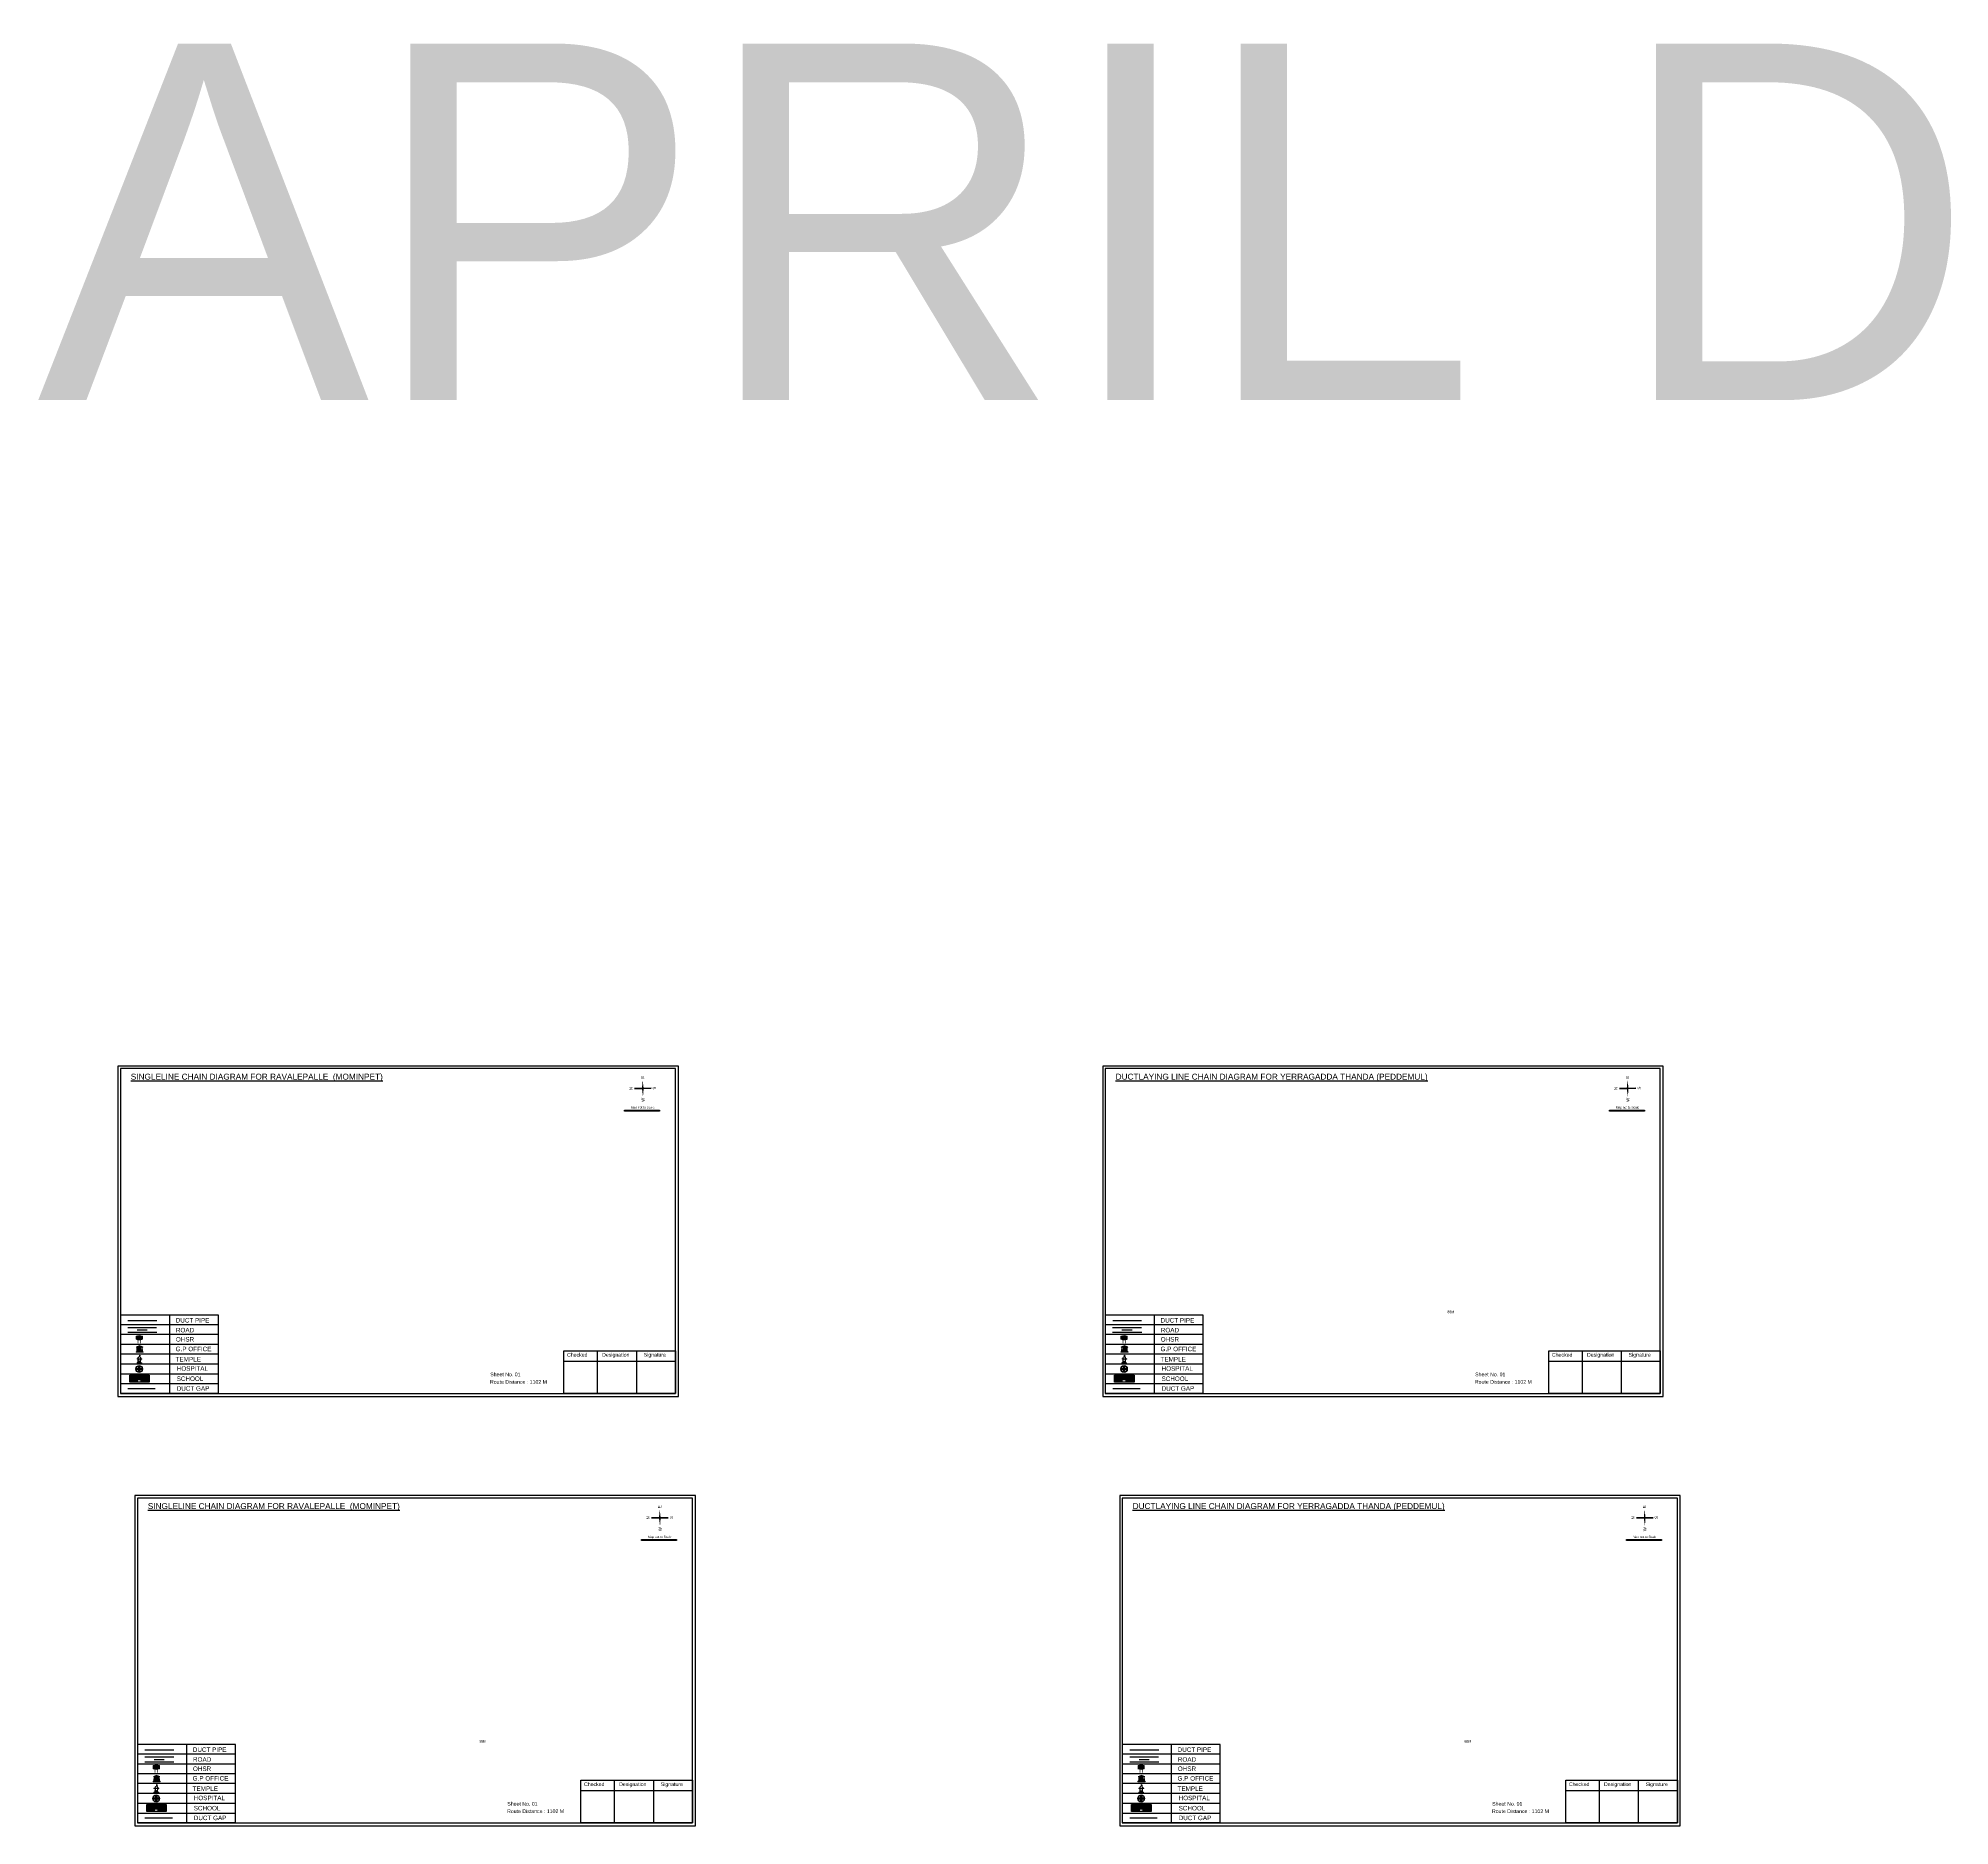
# Model space of a CAD drawing. Header units: inches. Extents: x -117 to 51867, y -12715 to 3423.
# Drawn here: x -117 to 2919, y -9499 to -6661 of the extents above; entities that cross this region are included whole.
import ezdxf

# ---------------------------------------------------------------- set-up
doc = ezdxf.new("R2010")
doc.units = ezdxf.units.IN
doc.header["$MEASUREMENT"] = 0
doc.linetypes.add('DASHEDX2', pattern=[1.5, 1, -0.5])
doc.layers.add('LANDMARK', color=7, linetype='Continuous')
doc.layers.add('OHT', color=7, linetype='Continuous')
doc.styles.get("Standard").update_dxf_attribs({"font": 'arial.ttf'})

# ---------------------------------------------------------------- blocks, each defined once
blk = doc.blocks.new('OHT')
at = {"linetype": 'Continuous', "lineweight": 0, "true_color": 0x0ffffc}
blk.add_hatch(color=4, dxfattribs=at).paths.add_polyline_path([(0.01, 1), (0, 1, 0.101323), (-0.4, 0.92), (-0.4, 0.52, 0.194075), (0.4, 0.52), (0.4, 0.92, 0.097877)])
at = {"color": 4, "linetype": 'Continuous', "lineweight": 0, "true_color": 0x0ffffc, "flags": 128}
for points in [[(-0.4, 0.52), (-0.4, 0.92)], [(0.4, 0.52), (0.4, 0.92)]]:
    blk.add_lwpolyline(points, dxfattribs=at)
at = {"color": 4, "linetype": 'Continuous', "lineweight": 0, "true_color": 0x0ffffc, "const_width": 0.075, "flags": 128}
for points in [[(-0.15, 0), (-0.15, 0.48)], [(0.15, 0), (0.15, 0.47)]]:
    blk.add_lwpolyline(points, dxfattribs=at)
at = {"color": 4, "linetype": 'Continuous', "lineweight": 0, "true_color": 0x0ffffc}
for centre, radius, start, end in [((0.01, -0.02), 1.02, 67.3109, 113.4711), ((0, 1.51), 1.07, 247.7682, 291.7007)]:
    blk.add_arc(centre, radius, start, end, dxfattribs=at)
blk = doc.blocks.new('Government_Office')
at = {"linetype": 'Continuous', "lineweight": 0, "true_color": 0xff0000}
for points in [[(-0.5, 0.05), (0.5, 0.05), (0.5, 0), (-0.5, 0)], [(-0.45, 0.08), (-0.45, 0.12), (0.45, 0.12), (0.45, 0.08)], [(-0.4, 0.14), (-0.4, 0.18), (0.4, 0.18), (0.4, 0.14)]]:
    blk.add_hatch(color=1, dxfattribs=at).paths.add_polyline_path(points)
h = blk.add_hatch(color=1, dxfattribs=at)
h.paths.add_polyline_path([(0.44, 0.72), (0.45, 0.75), (0, 0.93), (-0.45, 0.75), (-0.44, 0.72)])
h.paths.add_polyline_path([(0.36, 0.75), (-0.36, 0.75), (0, 0.9)], flags=16)
h.paths.add_polyline_path([(0, 0.78, -1), (0, 0.87, -1)], flags=0)
h = blk.add_hatch(color=1, dxfattribs=at)
edge = h.paths.add_edge_path()
edge.add_line((-0.27, 0.2), (-0.3, 0.68))
edge.add_line((-0.3, 0.68), (-0.29, 0.68))
edge.add_arc((-0.28, 0.69), 0.0176, 225.304, 441.5659)
edge.add_line((-0.28, 0.7), (-0.39, 0.7))
edge.add_arc((-0.39, 0.69), 0.0176, 98.4341, 314.696)
edge.add_line((-0.38, 0.68), (-0.37, 0.68))
edge.add_line((-0.37, 0.68), (-0.4, 0.2))
edge.add_line((-0.4, 0.2), (-0.27, 0.2))
h = blk.add_hatch(color=1, dxfattribs=at)
edge = h.paths.add_edge_path()
edge.add_line((-0.05, 0.2), (-0.07, 0.68))
edge.add_line((-0.07, 0.68), (-0.07, 0.68))
edge.add_arc((-0.05, 0.69), 0.0176, 225.304, 441.5659)
edge.add_line((-0.05, 0.7), (-0.17, 0.7))
edge.add_arc((-0.17, 0.69), 0.0176, 98.4341, 314.696)
edge.add_line((-0.16, 0.68), (-0.15, 0.68))
edge.add_line((-0.15, 0.68), (-0.18, 0.2))
edge.add_line((-0.18, 0.2), (-0.05, 0.2))
h = blk.add_hatch(color=1, dxfattribs=at)
edge = h.paths.add_edge_path()
edge.add_arc((0, 0.83), 0.0467, 90, 270)
edge.add_arc((0, 0.83), 0.0467, 270, 450)
h = blk.add_hatch(color=1, dxfattribs=at)
edge = h.paths.add_edge_path()
edge.add_line((0.18, 0.2), (0.15, 0.68))
edge.add_line((0.15, 0.68), (0.16, 0.68))
edge.add_arc((0.17, 0.69), 0.0176, 225.304, 441.5659)
edge.add_line((0.17, 0.7), (0.05, 0.7))
edge.add_arc((0.05, 0.69), 0.0176, 98.4341, 314.696)
edge.add_line((0.07, 0.68), (0.07, 0.68))
edge.add_line((0.07, 0.68), (0.05, 0.2))
edge.add_line((0.05, 0.2), (0.18, 0.2))
h = blk.add_hatch(color=1, dxfattribs=at)
edge = h.paths.add_edge_path()
edge.add_line((0.4, 0.2), (0.37, 0.68))
edge.add_line((0.37, 0.68), (0.38, 0.68))
edge.add_arc((0.39, 0.69), 0.0176, 225.304, 441.5659)
edge.add_line((0.4, 0.7), (0.28, 0.7))
edge.add_arc((0.28, 0.69), 0.0176, 98.4341, 314.696)
edge.add_line((0.29, 0.68), (0.3, 0.68))
edge.add_line((0.3, 0.68), (0.27, 0.2))
edge.add_line((0.27, 0.2), (0.4, 0.2))
at = {"color": 1, "linetype": 'Continuous', "lineweight": 0, "true_color": 0xff0000, "flags": 128}
for points in [[(-0.5, 0.05), (0.5, 0.05), (0.5, 0), (-0.5, 0)], [(-0.45, 0.75), (-0.44, 0.72), (0.44, 0.72), (0.45, 0.75), (0, 0.93)], [(-0.45, 0.08), (-0.45, 0.12), (0.45, 0.12), (0.45, 0.08)], [(-0.4, 0.14), (-0.4, 0.18), (0.4, 0.18), (0.4, 0.14)], [(-0.36, 0.75), (0.36, 0.75), (0, 0.9)]]:
    blk.add_lwpolyline(points, close=True, dxfattribs=at)
for points in [[(-0.27, 0.2), (-0.3, 0.68), (-0.29, 0.68, 1.379694), (-0.28, 0.7), (-0.39, 0.7, 1.379694), (-0.38, 0.68), (-0.37, 0.68), (-0.4, 0.2)], [(-0.05, 0.2), (-0.07, 0.68), (-0.07, 0.68, 1.379694), (-0.05, 0.7), (-0.17, 0.7, 1.379694), (-0.16, 0.68), (-0.15, 0.68), (-0.18, 0.2)], [(0, 0.87, 1), (0, 0.78, 1)], [(0.18, 0.2), (0.15, 0.68), (0.16, 0.68, 1.379694), (0.17, 0.7), (0.05, 0.7, 1.379694), (0.07, 0.68), (0.07, 0.68), (0.05, 0.2)], [(0.4, 0.2), (0.37, 0.68), (0.38, 0.68, 1.379694), (0.4, 0.7), (0.28, 0.7, 1.379694), (0.29, 0.68), (0.3, 0.68), (0.27, 0.2)]]:
    blk.add_lwpolyline(points, format="xyb", close=True, dxfattribs=at)
blk = doc.blocks.new('Temple')
at = {"linetype": 'Continuous', "lineweight": 0, "true_color": 0xff0000}
h = blk.add_hatch(color=1, dxfattribs=at)
edge = h.paths.add_edge_path()
edge.add_line((0.17, 0.49), (0.22, 0.49))
edge.add_line((0.22, 0.49), (0.22, 0.5))
edge.add_line((0.22, 0.5), (0.31, 0.5))
edge.add_line((0.31, 0.5), (0.31, 0.53))
edge.add_line((0.31, 0.53), (0.26, 0.53))
edge.add_line((0.26, 0.53), (0.26, 0.54))
edge.add_line((0.26, 0.54), (0.2, 0.54))
edge.add_spline(control_points=[(0.2, 0.54), (0.2, 0.59), (0.19, 0.64), (0.14, 0.74), (0.09, 0.79), (0.03, 0.8), (0.02, 0.81), (0.01, 0.81)], knot_values=[4.712389, 4.712389, 4.712389, 4.712389, 5.278166, 5.278166, 6.117402, 6.117402, 6.223801, 6.223801, 6.223801, 6.223801], degree=3, periodic=0)
edge.add_line((0.01, 0.81), (0.01, 0.79))
edge.add_line((0.01, 0.79), (-0.01, 0.79))
edge.add_line((-0.01, 0.79), (-0.01, 0.81))
edge.add_spline(control_points=[(-0.01, 0.81), (-0.05, 0.8), (-0.1, 0.78), (-0.17, 0.7), (-0.2, 0.63), (-0.2, 0.55), (-0.2, 0.55), (-0.2, 0.54)], knot_values=[6.343965, 6.343965, 6.343965, 6.343965, 6.956638, 6.956638, 7.795874, 7.795874, 7.853982, 7.853982, 7.853982, 7.853982], degree=3, periodic=0)
edge.add_line((-0.2, 0.54), (-0.26, 0.54))
edge.add_line((-0.26, 0.54), (-0.26, 0.53))
edge.add_line((-0.26, 0.53), (-0.31, 0.53))
edge.add_line((-0.31, 0.53), (-0.31, 0.5))
edge.add_line((-0.31, 0.5), (-0.22, 0.5))
edge.add_line((-0.22, 0.5), (-0.22, 0.49))
edge.add_line((-0.22, 0.49), (-0.17, 0.49))
edge.add_line((-0.17, 0.49), (-0.17, 0.07))
edge.add_arc((-0.2, 0.07), 0.03, -90, 0, ccw=False)
edge.add_line((-0.2, 0.04), (-0.26, 0.04))
edge.add_line((-0.26, 0.04), (-0.26, 0.03))
edge.add_line((-0.26, 0.03), (-0.31, 0.03))
edge.add_line((-0.31, 0.03), (-0.31, 0))
edge.add_line((-0.31, 0), (0.31, 0))
edge.add_line((0.31, 0), (0.31, 0.03))
edge.add_line((0.31, 0.03), (0.26, 0.03))
edge.add_line((0.26, 0.03), (0.26, 0.04))
edge.add_line((0.26, 0.04), (0.2, 0.04))
edge.add_arc((0.2, 0.07), 0.03, 180, 270, ccw=False)
edge.add_line((0.17, 0.07), (0.17, 0.49))
h.paths.add_polyline_path([(0.12, 0.07, -0.414214), (0.1, 0.04), (0.05, 0.04), (0.05, 0.03), (-0.05, 0.03), (-0.05, 0.04), (-0.1, 0.04, -0.414214), (-0.12, 0.07), (-0.12, 0.5), (0.12, 0.5)], flags=16)
edge = h.paths.add_edge_path(flags=16)
edge.add_ellipse((0, 0.54), major_axis=(0, 0.242), ratio=0.722808, start_angle=270, end_angle=450, ccw=False)
edge.add_line((0.17, 0.54), (-0.17, 0.54))
h.paths.add_polyline_path([(0.01, 0.23), (0.01, 0.07), (-0.01, 0.07), (-0.01, 0.23)], flags=0)
at = {"linetype": 'Continuous', "lineweight": 0, "true_color": 0xe66000}
blk.add_hatch(color=32, dxfattribs=at).paths.add_polyline_path([(-0.01, 1), (0.15, 0.93), (0, 0.85)])
at = {"linetype": 'Continuous', "lineweight": 0, "true_color": 0xff0000}
h = blk.add_hatch(color=1, dxfattribs=at)
edge = h.paths.add_edge_path()
edge.add_line((0.01, 0.86), (0, 0.85))
edge.add_line((0, 0.85), (0, 0.93))
edge.add_line((0, 0.93), (-0.01, 0.93))
edge.add_line((-0.01, 0.93), (-0.01, 0.81))
edge.add_spline(control_points=[(-0.01, 0.81), (0, 0.81), (0, 0.81), (0.01, 0.81)], knot_values=[6.223801, 6.223801, 6.223801, 6.223801, 6.343965, 6.343965, 6.343965, 6.343965], degree=3, periodic=0)
edge.add_line((0.01, 0.81), (0.01, 0.86))
h = blk.add_hatch(color=1, dxfattribs=at)
edge = h.paths.add_edge_path()
edge.add_line((0.01, 0.79), (0.01, 0.81))
edge.add_spline(control_points=[(0.01, 0.81), (0, 0.81), (0, 0.81), (-0.01, 0.81)], knot_values=[6.223801, 6.223801, 6.223801, 6.223801, 6.343965, 6.343965, 6.343965, 6.343965], degree=3, periodic=0)
edge.add_line((-0.01, 0.81), (-0.01, 0.79))
edge.add_line((-0.01, 0.79), (0.01, 0.79))
at = {"color": 1, "linetype": 'Continuous', "lineweight": 0, "true_color": 0xff0000, "flags": 128}
blk.add_lwpolyline([(0.2, 0.54), (0.26, 0.54), (0.26, 0.53), (0.31, 0.53), (0.31, 0.5), (0.22, 0.5), (0.22, 0.49), (0.17, 0.49), (0.17, 0.07, 0.414214), (0.2, 0.04), (0.26, 0.04), (0.26, 0.03), (0.31, 0.03), (0.31, 0), (-0.31, 0), (-0.31, 0.03), (-0.26, 0.03), (-0.26, 0.04), (-0.2, 0.04, 0.414214), (-0.17, 0.07), (-0.17, 0.49), (-0.22, 0.49), (-0.22, 0.5), (-0.31, 0.5), (-0.31, 0.53), (-0.26, 0.53), (-0.26, 0.54), (-0.2, 0.54)], format="xyb", dxfattribs=at)
blk.add_lwpolyline([(-0.17, 0.54), (0.17, 0.54)], dxfattribs=at)
blk.add_lwpolyline([(0.12, 0.5), (0.12, 0.07, -0.414214), (0.1, 0.04), (0.05, 0.04), (0.05, 0.03), (-0.05, 0.03), (-0.05, 0.04), (-0.1, 0.04, -0.414214), (-0.12, 0.07), (-0.12, 0.5)], format="xyb", close=True, dxfattribs=at)
at = {"color": 32, "linetype": 'Continuous', "lineweight": 0, "true_color": 0xe66000, "flags": 128}
blk.add_lwpolyline([(-0.01, 1), (0.15, 0.93), (0, 0.85), (-0.01, 1)], dxfattribs=at)
at = {"color": 1, "linetype": 'Continuous', "lineweight": 0, "true_color": 0xff0000, "flags": 128}
for points in [[(0.01, 0.93), (-0.01, 0.93), (-0.01, 0.79), (0.01, 0.79)], [(0.01, 0.23), (-0.01, 0.23), (-0.01, 0.07), (0.01, 0.07)]]:
    blk.add_lwpolyline(points, close=True, dxfattribs=at)
at = {"color": 1, "linetype": 'Continuous', "lineweight": 0, "true_color": 0xff0000}
blk.add_ellipse((0, 0.54), major_axis=(0, 0.242), ratio=0.722808, start_param=4.712389, end_param=7.853982, dxfattribs=at)
blk.add_open_spline([(0.2, 0.54), (0.2, 0.59), (0.19, 0.64), (0.14, 0.74), (0.09, 0.79), (-0.02, 0.82), (-0.08, 0.79), (-0.17, 0.7), (-0.2, 0.63), (-0.2, 0.55), (-0.2, 0.55), (-0.2, 0.54)], degree=3, knots=[4.712389, 4.712389, 4.712389, 4.712389, 5.278166, 5.278166, 6.117402, 6.117402, 6.956638, 6.956638, 7.795874, 7.795874, 7.853982, 7.853982, 7.853982, 7.853982], dxfattribs=at)
blk = doc.blocks.new('*U36')
at = {"color": 0, "linetype": 'DASHEDX2', "transparency": 16777216}
blk.add_line((-8.2, 0), (8, 0), dxfattribs=at)
blk = doc.blocks.new('Hospital')
at = {"linetype": 'Continuous', "lineweight": 0, "true_color": 0x000000}
h = blk.add_hatch(color=18, dxfattribs=at)
h.paths.add_polyline_path([(-0.5, 0, 1), (0.5, 0, 1)])
h.paths.add_polyline_path([(0.45, 0, -1), (-0.45, 0, -1)], flags=16)
at = {"linetype": 'Continuous', "true_color": 0xff0000}
blk.add_hatch(color=1, dxfattribs=at).paths.add_polyline_path([(-0.39, 0.08), (-0.08, 0.08), (-0.08, 0.39), (0.08, 0.39), (0.08, 0.08), (0.39, 0.08), (0.39, -0.08), (0.08, -0.08), (0.08, -0.39), (-0.08, -0.39), (-0.08, -0.08), (-0.39, -0.08)])
at = {"color": 1, "linetype": 'Continuous', "true_color": 0xff0000, "flags": 128}
blk.add_lwpolyline([(-0.39, 0.08), (-0.08, 0.08), (-0.08, 0.39), (0.08, 0.39), (0.08, 0.08), (0.39, 0.08), (0.39, -0.08), (0.08, -0.08), (0.08, -0.39), (-0.08, -0.39), (-0.08, -0.08), (-0.39, -0.08)], close=True, dxfattribs=at)
at = {"color": 18, "linetype": 'Continuous', "lineweight": 0, "true_color": 0x000000}
for radius in [0.5, 0.446]:
    blk.add_circle((0, 0), radius, dxfattribs=at)
blk = doc.blocks.new('*U37')
at = {"color": 0, "linetype": 'DASHEDX2', "transparency": 16777216}
blk.add_line((-8.2, 0), (8, 0), dxfattribs=at)
blk = doc.blocks.new('*U38')
at = {"color": 0, "linetype": 'DASHEDX2', "transparency": 16777216}
blk.add_line((-8.2, 0), (8, 0), dxfattribs=at)
blk = doc.blocks.new('*U39')
at = {"color": 0, "linetype": 'DASHEDX2', "transparency": 16777216}
blk.add_line((-8.2, 0), (8, 0), dxfattribs=at)

msp = doc.modelspace()

# ---------------------------------------------------------------- hatches: boundary and pattern name
at = {"true_color": 0x0093dd}
h = msp.add_hatch(color=142, dxfattribs=at)
h.dxf.hatch_style = 1
h.paths.add_polyline_path([(814.3, -8362.8), (814.3, -8364.7), (869.8, -8364.5), (869.8, -8362.7)])
h = msp.add_hatch(color=142, dxfattribs=at)
h.dxf.hatch_style = 1
h.paths.add_polyline_path([(2378.2, -8362.8), (2378.3, -8364.7), (2433.8, -8364.5), (2433.8, -8362.7)])
at = {"true_color": 0xc8c92d}
h = msp.add_hatch(color=52, dxfattribs=at)
h.dxf.hatch_style = 1
h.paths.add_polyline_path([(34.4, -8783.7), (28.3, -8783.7), (28.3, -8794.8), (34.4, -8794.8)])
h.paths.add_polyline_path([(59.3, -8783.7), (53.1, -8783.7), (53.1, -8794.8), (59.3, -8794.8)])
at = {"true_color": 0x293189}
h = msp.add_hatch(color=177, dxfattribs=at)
h.dxf.hatch_style = 1
h.paths.add_polyline_path([(53.1, -8783.7), (34.4, -8783.7), (34.4, -8794.8), (41.5, -8794.8), (41.5, -8791.2), (45.3, -8791.2), (45.3, -8794.8), (53.1, -8794.8)])
h.paths.add_polyline_path([(37.1, -8786.2), (35.7, -8786.2), (35.7, -8785), (37.1, -8785)], flags=16)
h.paths.add_polyline_path([(50, -8786.2), (50, -8785), (51.4, -8785), (51.4, -8786.2)], flags=16)
at = {"true_color": 0xc8c92d}
h = msp.add_hatch(color=52, dxfattribs=at)
h.dxf.hatch_style = 1
h.paths.add_polyline_path([(1598.4, -8783.7), (1592.3, -8783.7), (1592.3, -8794.8), (1598.4, -8794.8)])
h.paths.add_polyline_path([(1623.3, -8783.7), (1617.1, -8783.7), (1617.1, -8794.8), (1623.3, -8794.8)])
at = {"true_color": 0x293189}
h = msp.add_hatch(color=177, dxfattribs=at)
h.dxf.hatch_style = 1
h.paths.add_polyline_path([(1617.1, -8783.7), (1598.4, -8783.7), (1598.4, -8794.8), (1605.4, -8794.8), (1605.4, -8791.2), (1609.3, -8791.2), (1609.3, -8794.8), (1617.1, -8794.8)])
h.paths.add_polyline_path([(1601.1, -8786.2), (1599.7, -8786.2), (1599.7, -8785), (1601.1, -8785)], flags=16)
h.paths.add_polyline_path([(1614, -8786.2), (1614, -8785), (1615.4, -8785), (1615.4, -8786.2)], flags=16)
at = {"true_color": 0x0093dd}
h = msp.add_hatch(color=142, dxfattribs=at)
h.dxf.hatch_style = 1
h.paths.add_polyline_path([(841.3, -9044.8), (841.3, -9046.6), (896.8, -9046.5), (896.8, -9044.7)])
h = msp.add_hatch(color=142, dxfattribs=at)
h.dxf.hatch_style = 1
h.paths.add_polyline_path([(2405.3, -9044.8), (2405.3, -9046.6), (2460.8, -9046.5), (2460.8, -9044.7)])
at = {"true_color": 0xc8c92d}
h = msp.add_hatch(color=52, dxfattribs=at)
h.dxf.hatch_style = 1
h.paths.add_polyline_path([(61.5, -9465.7), (55.3, -9465.7), (55.3, -9476.8), (61.5, -9476.8)])
h.paths.add_polyline_path([(86.3, -9465.7), (80.2, -9465.7), (80.2, -9476.8), (86.3, -9476.8)])
at = {"true_color": 0x293189}
h = msp.add_hatch(color=177, dxfattribs=at)
h.dxf.hatch_style = 1
h.paths.add_polyline_path([(80.2, -9465.7), (61.5, -9465.7), (61.5, -9476.8), (68.5, -9476.8), (68.5, -9473.2), (72.4, -9473.2), (72.4, -9476.8), (80.2, -9476.8)])
h.paths.add_polyline_path([(64.2, -9468.2), (62.8, -9468.2), (62.8, -9466.9), (64.2, -9466.9)], flags=16)
h.paths.add_polyline_path([(77, -9468.2), (77, -9466.9), (78.4, -9466.9), (78.4, -9468.2)], flags=16)
at = {"true_color": 0xc8c92d}
h = msp.add_hatch(color=52, dxfattribs=at)
h.dxf.hatch_style = 1
h.paths.add_polyline_path([(1625.5, -9465.7), (1619.3, -9465.7), (1619.3, -9476.8), (1625.5, -9476.8)])
h.paths.add_polyline_path([(1650.3, -9465.7), (1644.2, -9465.7), (1644.2, -9476.8), (1650.3, -9476.8)])
at = {"true_color": 0x293189}
h = msp.add_hatch(color=177, dxfattribs=at)
h.dxf.hatch_style = 1
h.paths.add_polyline_path([(1644.2, -9465.7), (1625.5, -9465.7), (1625.5, -9476.8), (1632.5, -9476.8), (1632.5, -9473.2), (1636.4, -9473.2), (1636.4, -9476.8), (1644.2, -9476.8)])
h.paths.add_polyline_path([(1628.2, -9468.2), (1626.8, -9468.2), (1626.8, -9466.9), (1628.2, -9466.9)], flags=16)
h.paths.add_polyline_path([(1641, -9468.2), (1641, -9466.9), (1642.4, -9466.9), (1642.4, -9468.2)], flags=16)

# ---------------------------------------------------------------- linework, layer by layer
for p, q in [((856.3, -8328.1), (830, -8328.6)), ((830, -8328.6), (856.3, -8328.1)), ((856.3, -8328.1), (830, -8328.6)), ((843.2, -8328.3), (856.3, -8328.1)), ((2420.3, -8328.1), (2394, -8328.6)), ((2394, -8328.6), (2420.3, -8328.1)), ((2420.3, -8328.1), (2394, -8328.6)), ((2407.2, -8328.3), (2420.3, -8328.1)), ((13.6, -8688.3), (13.6, -8811.5)), ((169.1, -8703.9), (13.6, -8703.9)), ((25.3, -8708.2), (71.1, -8708.2)), ((91.4, -8688.3), (91.4, -8812.7)), ((1577.6, -8688.3), (1577.6, -8811.5)), ((1733.1, -8703.9), (1577.6, -8703.9)), ((1589.2, -8708.2), (1635.1, -8708.2)), ((1655.4, -8688.3), (1655.4, -8812.7)), ((169.1, -8719.4), (13.6, -8719.4)), ((169.1, -8735), (13.6, -8735)), ((25.3, -8715.7), (71.4, -8715.7)), ((1733.1, -8719.4), (1577.6, -8719.4)), ((1733.1, -8735), (1577.6, -8735)), ((1589.2, -8715.7), (1635.4, -8715.7)), ((169.1, -8750.5), (13.6, -8750.5)), ((169.1, -8766.1), (13.6, -8766.1)), ((1733.1, -8750.5), (1577.6, -8750.5)), ((1733.1, -8766.1), (1577.6, -8766.1)), ((13.6, -8781.6), (169.1, -8781.6)), ((13.6, -8797.2), (169.1, -8797.2)), ((1577.6, -8781.6), (1733.1, -8781.6)), ((1577.6, -8797.2), (1733.1, -8797.2)), ((13.6, -8811.5), (13.6, -8812.7)), ((13.6, -8811.8), (13.6, -8812.7)), ((169.1, -8812.7), (13.6, -8812.7)), ((1577.6, -8811.5), (1577.6, -8812.7)), ((1577.6, -8811.8), (1577.6, -8812.7)), ((1733.1, -8812.7), (1577.6, -8812.7)), ((883.4, -9010.1), (857.1, -9010.6)), ((857.1, -9010.6), (883.4, -9010.1)), ((883.4, -9010.1), (857.1, -9010.6)), ((870.2, -9010.3), (883.4, -9010.1)), ((2447.4, -9010.1), (2421.1, -9010.6)), ((2421.1, -9010.6), (2447.4, -9010.1)), ((2447.4, -9010.1), (2421.1, -9010.6)), ((2434.2, -9010.3), (2447.4, -9010.1)), ((40.7, -9370.3), (40.7, -9493.5)), ((118.4, -9370.3), (118.4, -9494.7)), ((1604.6, -9370.3), (1604.6, -9493.5)), ((1682.4, -9370.3), (1682.4, -9494.7)), ((196.2, -9385.8), (40.7, -9385.8)), ((196.2, -9401.4), (40.7, -9401.4)), ((52.3, -9390.1), (98.2, -9390.1)), ((52.3, -9397.7), (98.4, -9397.7)), ((1760.2, -9385.8), (1604.6, -9385.8)), ((1760.2, -9401.4), (1604.6, -9401.4)), ((1616.3, -9390.1), (1662.2, -9390.1)), ((1616.3, -9397.7), (1662.4, -9397.7)), ((196.2, -9417), (40.7, -9417)), ((196.2, -9432.5), (40.7, -9432.5)), ((1760.2, -9417), (1604.6, -9417)), ((1760.2, -9432.5), (1604.6, -9432.5)), ((196.2, -9448.1), (40.7, -9448.1)), ((40.7, -9463.6), (196.2, -9463.6)), ((1760.2, -9448.1), (1604.6, -9448.1)), ((1604.6, -9463.6), (1760.2, -9463.6)), ((40.6, -9493.7), (40.6, -9494.7)), ((40.7, -9479.2), (196.2, -9479.2)), ((40.7, -9493.5), (40.7, -9494.7)), ((196.2, -9494.7), (40.7, -9494.7)), ((1604.6, -9479.2), (1760.2, -9479.2)), ((1604.6, -9493.5), (1604.6, -9494.7)), ((1604.6, -9493.7), (1604.6, -9494.7)), ((1760.2, -9494.7), (1604.6, -9494.7))]:
    msp.add_line(p, q)
at = {"color": 1}
for p, q in [((830, -8328.6), (843.2, -8328.3)), ((2394, -8328.6), (2407.2, -8328.3)), ((857.1, -9010.6), (870.2, -9010.3)), ((2421.1, -9010.6), (2434.2, -9010.3))]:
    msp.add_line(p, q, dxfattribs=at)
at = {"color": 242, "true_color": 0xcd2027}
for p, q in [((717.7, -8761.3), (894.9, -8761.3)), ((770.7, -8744.9), (770.7, -8812.8)), ((832.9, -8744.9), (832.9, -8812.8)), ((2281.7, -8761.3), (2458.9, -8761.3)), ((2334.7, -8744.9), (2334.7, -8812.8)), ((2396.9, -8744.9), (2396.9, -8812.8)), ((797.7, -9426.9), (797.7, -9494.8)), ((859.9, -9426.9), (859.9, -9494.8)), ((2361.7, -9426.9), (2361.7, -9494.8)), ((2423.9, -9426.9), (2423.9, -9494.8)), ((744.7, -9443.3), (922, -9443.3)), ((2308.7, -9443.3), (2486, -9443.3))]:
    msp.add_line(p, q, dxfattribs=at)
for points in [[(9.5, -8292.9), (9.5, -8817.4), (899.6, -8817.4), (899.6, -8292.9)], [(13.6, -8296.9), (13.6, -8812.7), (894.9, -8812.7), (894.9, -8296.9)], [(1573.5, -8292.9), (1573.5, -8817.4), (2463.6, -8817.4), (2463.6, -8292.9)], [(1577.6, -8296.9), (1577.6, -8812.7), (2458.9, -8812.7), (2458.9, -8296.9)], [(59.4, -8783.7), (59.4, -8794.8), (28.3, -8794.8), (28.3, -8783.7)], [(37.1, -8785), (37.1, -8786.2), (35.7, -8786.2), (35.7, -8785)], [(50, -8786.2), (50, -8785), (51.4, -8785), (51.4, -8786.2)], [(1623.4, -8783.7), (1623.4, -8794.8), (1592.3, -8794.8), (1592.3, -8783.7)], [(1601.1, -8785), (1601.1, -8786.2), (1599.7, -8786.2), (1599.7, -8785)], [(1614, -8786.2), (1614, -8785), (1615.4, -8785), (1615.4, -8786.2)], [(36.5, -8974.9), (36.5, -9499.4), (926.7, -9499.4), (926.7, -8974.9)], [(40.6, -8978.9), (40.6, -9494.7), (922, -9494.7), (922, -8978.9)], [(1600.5, -8974.9), (1600.5, -9499.4), (2490.7, -9499.4), (2490.7, -8974.9)], [(1604.6, -8978.9), (1604.6, -9494.7), (2486, -9494.7), (2486, -8978.9)], [(86.4, -9465.7), (86.4, -9476.8), (55.3, -9476.8), (55.3, -9465.7)], [(64.2, -9466.9), (64.2, -9468.2), (62.8, -9468.2), (62.8, -9466.9)], [(77, -9468.2), (77, -9466.9), (78.4, -9466.9), (78.4, -9468.2)], [(1650.4, -9465.7), (1650.4, -9476.8), (1619.3, -9476.8), (1619.3, -9465.7)], [(1628.2, -9466.9), (1628.2, -9468.2), (1626.8, -9468.2), (1626.8, -9466.9)], [(1641, -9468.2), (1641, -9466.9), (1642.4, -9466.9), (1642.4, -9468.2)]]:
    msp.add_lwpolyline(points, close=True)
at = {"color": 142, "true_color": 0x0093dd}
for points in [[(869.8, -8364.5), (814.3, -8364.7), (814.3, -8362.8), (869.8, -8362.7), (869.8, -8364.5)], [(2433.8, -8364.5), (2378.3, -8364.7), (2378.2, -8362.8), (2433.8, -8362.7), (2433.8, -8364.5)], [(896.8, -9046.5), (841.3, -9046.6), (841.3, -9044.8), (896.8, -9044.7), (896.8, -9046.5)], [(2460.8, -9046.5), (2405.3, -9046.6), (2405.3, -9044.8), (2460.8, -9044.7), (2460.8, -9046.5)]]:
    msp.add_lwpolyline(points, dxfattribs=at)
for points in [[(169.1, -8812.7), (169.1, -8688.3), (13.6, -8688.3)], [(1733.1, -8812.7), (1733.1, -8688.3), (1577.6, -8688.3)], [(40.1, -8794.8), (40.1, -8790.7), (46.6, -8790.7), (46.6, -8794.8)], [(1604.1, -8794.8), (1604.1, -8790.7), (1610.6, -8790.7), (1610.6, -8794.8)], [(196.2, -9494.7), (196.2, -9370.3), (40.7, -9370.3)], [(1760.2, -9494.7), (1760.2, -9370.3), (1604.6, -9370.3)], [(67.2, -9476.8), (67.2, -9472.7), (73.7, -9472.7), (73.7, -9476.8)], [(1631.2, -9476.8), (1631.2, -9472.7), (1637.7, -9472.7), (1637.7, -9476.8)]]:
    msp.add_lwpolyline(points)
at = {"color": 242, "true_color": 0xcd2027}
for points in [[(894.9, -8812.8), (717.7, -8812.8), (717.7, -8744.9), (894.9, -8744.9)], [(2458.9, -8812.8), (2281.7, -8812.8), (2281.7, -8744.9), (2458.9, -8744.9)], [(922, -9494.8), (744.7, -9494.8), (744.7, -9426.9), (922, -9426.9)], [(2486, -9494.8), (2308.7, -9494.8), (2308.7, -9426.9), (2486, -9426.9)]]:
    msp.add_lwpolyline(points, close=True, dxfattribs=at)
for points in [[(844.5, -8328.3), (841.7, -8328.4), (842.9, -8315.2)], [(844.5, -8328.3), (841.7, -8328.4), (842.9, -8315.2)], [(2408.5, -8328.3), (2405.6, -8328.4), (2406.9, -8315.2)], [(2408.5, -8328.3), (2405.6, -8328.4), (2406.9, -8315.2)], [(844.5, -8328.3), (841.7, -8328.4), (843.4, -8341.5)], [(844.5, -8328.3), (841.7, -8328.4), (843.4, -8341.5)], [(843.2, -8329.6), (843.2, -8326.8), (856.3, -8328.1)], [(843.2, -8329.6), (843.2, -8326.8), (856.3, -8328.1)], [(2408.5, -8328.3), (2405.6, -8328.4), (2407.4, -8341.5)], [(2408.5, -8328.3), (2405.6, -8328.4), (2407.4, -8341.5)], [(2407.2, -8329.6), (2407.2, -8326.8), (2420.3, -8328.1)], [(2407.2, -8329.6), (2407.2, -8326.8), (2420.3, -8328.1)], [(871.5, -9010.3), (868.7, -9010.3), (870, -8997.2)], [(871.5, -9010.3), (868.7, -9010.3), (870, -8997.2)], [(871.5, -9010.3), (868.7, -9010.3), (870.5, -9023.5)], [(871.5, -9010.3), (868.7, -9010.3), (870.5, -9023.5)], [(870.3, -9011.6), (870.2, -9008.8), (883.4, -9010.1)], [(870.3, -9011.6), (870.2, -9008.8), (883.4, -9010.1)], [(2435.5, -9010.3), (2432.7, -9010.3), (2434, -8997.2)], [(2435.5, -9010.3), (2432.7, -9010.3), (2434, -8997.2)], [(2435.5, -9010.3), (2432.7, -9010.3), (2434.5, -9023.5)], [(2435.5, -9010.3), (2432.7, -9010.3), (2434.5, -9023.5)], [(2434.3, -9011.6), (2434.2, -9008.8), (2447.4, -9010.1)], [(2434.3, -9011.6), (2434.2, -9008.8), (2447.4, -9010.1)]]:
    msp.add_solid(points)
at = {"color": 1}
for points in [[(843.2, -8329.6), (843.2, -8326.8), (830, -8328.6)], [(843.2, -8329.6), (843.2, -8326.8), (830, -8328.6)], [(2407.2, -8329.6), (2407.2, -8326.8), (2394, -8328.6)], [(2407.2, -8329.6), (2407.2, -8326.8), (2394, -8328.6)], [(870.3, -9011.6), (870.2, -9008.8), (857.1, -9010.6)], [(870.3, -9011.6), (870.2, -9008.8), (857.1, -9010.6)], [(2434.3, -9011.6), (2434.2, -9008.8), (2421.1, -9010.6)], [(2434.3, -9011.6), (2434.2, -9008.8), (2421.1, -9010.6)]]:
    msp.add_solid(points, dxfattribs=at)
at = {"layer": 'OHT', "color": 5}
for p, q in [((25.4, -8696.8), (71.3, -8696.8)), ((1589.4, -8696.8), (1635.3, -8696.8)), ((52.5, -9378.8), (98.4, -9378.8)), ((1616.5, -9378.8), (1662.4, -9378.8))]:
    msp.add_line(p, q, dxfattribs=at)
at = {"layer": 'OHT', "color": 1}
for p, q in [((25.4, -8805), (69, -8805)), ((1589.4, -8805), (1633, -8805)), ((52.5, -9486.9), (96.1, -9486.9)), ((1616.5, -9486.9), (1660.1, -9486.9))]:
    msp.add_line(p, q, dxfattribs=at)

# ---------------------------------------------------------------- block references
at = {"linetype": 'DASHEDX2'}
for name, p in [('*U36', (48.3, -8711.9)), ('*U37', (1612.2, -8711.9)), ('*U38', (75.3, -9393.9)), ('*U39', (1639.3, -9393.9))]:
    msp.add_blockref(name, p, dxfattribs=at)
at = {"layer": 'LANDMARK'}
for name, p, xscale, yscale, zscale in [('Government_Office', (44, -8747.4), 11.32114773247135, 11.32114773247135, 11.32114773247135), ('Government_Office', (1608, -8747.4), 11.32114773247135, 11.32114773247135, 11.32114773247135), ('Hospital', (43.3, -8774), 11.41772014427468, 11.41772014427468, 11.41772014427468), ('Hospital', (1607.3, -8774), 11.41772014427468, 11.41772014427468, 11.41772014427468), ('Government_Office', (71.1, -9429.4), 11.32114773247135, 11.32114773247135, 11.32114773247135), ('Government_Office', (1635.1, -9429.4), 11.32114773247135, 11.32114773247135, 11.32114773247135), ('Hospital', (70.4, -9456), 11.41772014427468, 11.41772014427468, 11.41772014427468), ('Hospital', (1634.4, -9456), 11.41772014427468, 11.41772014427468, 11.41772014427468)]:
    msp.add_blockref(name, p, dxfattribs=dict(at, xscale=xscale, yscale=yscale, zscale=zscale))
at = {"layer": 'LANDMARK', "xscale": 12.62452535729322, "yscale": 12.62452535729322, "zscale": 12.62452535729322, "rotation": 358.3713438591284}
for p in [(43.4, -8764.5), (1607.4, -8764.5), (70.5, -9446.5), (1634.5, -9446.5)]:
    msp.add_blockref('Temple', p, dxfattribs=at)
at = {"layer": 'OHT', "xscale": 12.45189723782068, "yscale": 12.45189723782068, "zscale": 12.45189723782068}
for p in [(43.4, -8733.3), (1607.4, -8733.3), (70.5, -9415.3), (1634.5, -9415.3)]:
    msp.add_blockref('OHT', p, dxfattribs=at)

# ---------------------------------------------------------------- texts
for s, height, p in [('APRIL DRAWINGS MOMINPET', 566.246, (-118.5, -7235.2)), ('Map not to Scale', 3.542, (824.4, -8360.3)), ('Map not to Scale', 3.542, (2388.4, -8360.3)), ('88M', 4, (2120.8, -8685.4)), ('DUCT PIPE', 7.18, (101.4, -8700.2)), ('ROAD ', 7.18, (101.7, -8715.8)), ('DUCT PIPE', 7.18, (1665.4, -8700.2)), ('ROAD ', 7.18, (1665.7, -8715.8)), ('G.P OFFICE', 7.18, (101.3, -8745.7)), ('OHSR', 7.18, (101.6, -8730.4)), ('G.P OFFICE', 7.18, (1665.3, -8745.7)), ('OHSR', 7.18, (1665.6, -8730.4)), ('TEMPLE', 7.18, (101.3, -8762.1)), ('HOSPITAL', 7.18, (103, -8776.8)), ('Checked', 5.89, (722.8, -8754.4)), ('Designation', 5.886, (778.5, -8754.4)), ('Signature', 5.89, (844.6, -8754.4)), ('TEMPLE', 7.18, (1665.3, -8762.1)), ('HOSPITAL', 7.18, (1667, -8776.8)), ('Checked', 5.89, (2286.8, -8754.4)), ('Designation', 5.886, (2342.5, -8754.4)), ('Signature', 5.89, (2408.6, -8754.4)), ('SCHOOL', 7.18, (102.9, -8793)), ('DUCT GAP', 7.18, (103, -8808.5)), ('Route Distance : 1102 M', 5.886, (600.5, -8797.4)), ('Sheet No. 01', 5.886, (600.9, -8785.5)), ('SCHOOL', 7.18, (1666.9, -8793)), ('DUCT GAP', 7.18, (1667, -8808.5)), ('Route Distance : 1102 M', 5.886, (2164.5, -8797.4)), ('Sheet No. 01', 5.886, (2164.9, -8785.5)), ('Map not to Scale', 3.542, (851.5, -9042.3)), ('Map not to Scale', 3.542, (2415.5, -9042.3)), ('DUCT PIPE', 7.18, (128.5, -9382.1)), ('88M', 4, (583.9, -9367.4)), ('DUCT PIPE', 7.18, (1692.5, -9382.1)), ('88M', 4, (2147.9, -9367.4)), ('OHSR', 7.18, (128.7, -9412.4)), ('ROAD ', 7.18, (128.8, -9397.7)), ('OHSR', 7.18, (1692.7, -9412.4)), ('ROAD ', 7.18, (1692.8, -9397.7)), ('TEMPLE', 7.18, (128.3, -9444.1)), ('G.P OFFICE', 7.18, (128.3, -9427.7)), ('Checked', 5.89, (749.8, -9436.4)), ('Designation', 5.886, (805.5, -9436.4)), ('Signature', 5.89, (871.6, -9436.4)), ('TEMPLE', 7.18, (1692.3, -9444.1)), ('G.P OFFICE', 7.18, (1692.3, -9427.7)), ('Checked', 5.89, (2313.8, -9436.4)), ('Designation', 5.886, (2369.5, -9436.4)), ('Signature', 5.89, (2435.6, -9436.4)), ('SCHOOL', 7.18, (130, -9475)), ('HOSPITAL', 7.18, (130, -9458.8)), ('Sheet No. 01', 5.886, (628, -9467.5)), ('SCHOOL', 7.18, (1694, -9475)), ('HOSPITAL', 7.18, (1694, -9458.8)), ('Sheet No. 01', 5.886, (2191.9, -9467.5)), ('DUCT GAP', 7.18, (130.1, -9490.5)), ('Route Distance : 1102 M', 5.886, (627.6, -9479.3)), ('DUCT GAP', 7.18, (1694.1, -9490.5)), ('Route Distance : 1102 M', 5.886, (2191.6, -9479.3))]:
    msp.add_text(s, height=height).set_placement(p)
at = {"color": 242, "true_color": 0xcd2027}
for s, p in [('%%USINGLELINE CHAIN DIAGRAM FOR RAVALEPALLE  (MOMINPET)', (30, -8314.4)), ('%%UDUCTLAYING LINE CHAIN DIAGRAM FOR YERRAGADDA THANDA (PEDDEMUL)', (1594, -8314.4)), ('%%USINGLELINE CHAIN DIAGRAM FOR RAVALEPALLE  (MOMINPET)', (57, -8996.4)), ('%%UDUCTLAYING LINE CHAIN DIAGRAM FOR YERRAGADDA THANDA (PEDDEMUL)', (1621, -8996.4))]:
    msp.add_text(s, height=9.375, dxfattribs=at).set_placement(p)
for s, p in [('E', (845.3, -8313)), ('E', (2409.3, -8313)), ('N', (826.8, -8330.9)), ('W', (846, -8349.6)), ('S', (864, -8330.1)), ('N', (2390.8, -8330.9)), ('W', (2410, -8349.6)), ('S', (2428, -8330.1)), ('N', (853.8, -9012.9)), ('E', (872.4, -8995)), ('S', (891.1, -9012.1)), ('N', (2417.8, -9012.9)), ('E', (2436.4, -8995)), ('S', (2455.1, -9012.1)), ('W', (873, -9031.6)), ('W', (2437, -9031.6))]:
    msp.add_text(s, height=4.95, rotation=91.0063).set_placement(p)

doc.saveas('drawing.dxf')
